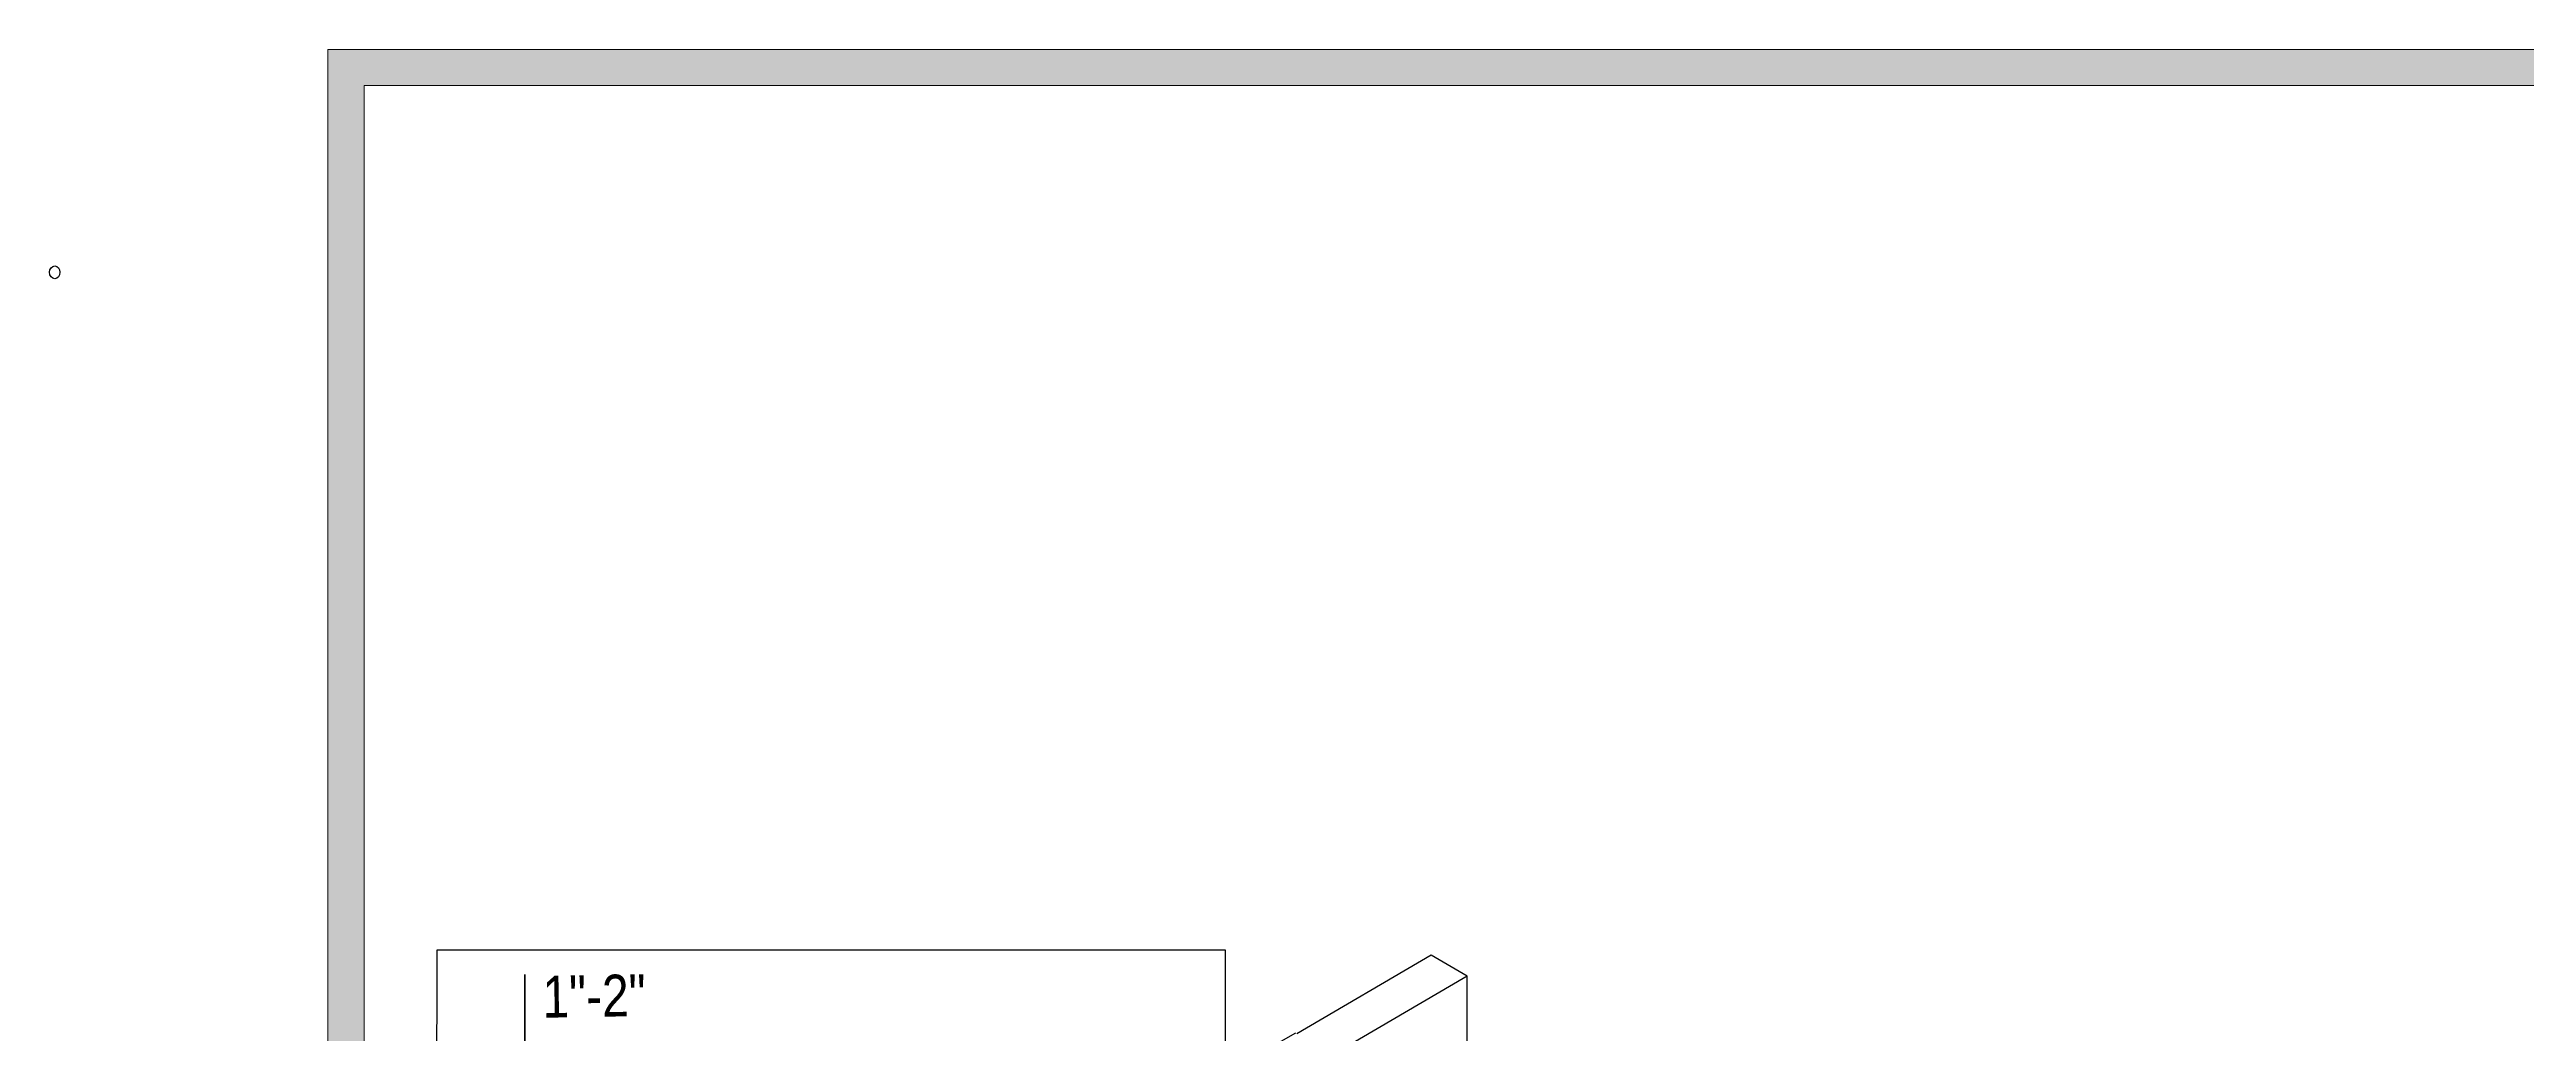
# Model space of a CAD drawing. Extents: x -1392 to 5791, y -3809 to 1722.
# Drawn here: x -1226 to -609, y -1481 to -1236 of the extents above; entities that cross this region are included whole.
import ezdxf

# ---------------------------------------------------------------- set-up
doc = ezdxf.new("R2010")
doc.units = 0
doc.header["$MEASUREMENT"] = 0
for name, color, linetype, lineweight in [('G-ANNO-TTLB', 7, 'Continuous', 0), ('TYVEK', 7, 'Continuous', 0), ('WALL SCRATCH', 7, 'Continuous', 0)]:
    doc.layers.add(name, color=color, linetype=linetype, lineweight=lineweight)

msp = doc.modelspace()

# ---------------------------------------------------------------- hatches: boundary and pattern name
at = {"layer": 'G-ANNO-TTLB', "true_color": 0xff00ff, "transparency": 33554687}
h = msp.add_hatch(color=6, dxfattribs=at)
edge = h.paths.add_edge_path()
edge.add_spline(control_points=[(1773.02, -3692.6), (1773.02, -3692.6), (-1156.5, -3692.6), (-1156.5, -3692.6), (-1156.5, -3692.6), (-1156.5, -1235.6), (-1156.5, -1235.6), (-1156.5, -1235.6), (1773.02, -1235.6), (1773.02, -1235.6), (1773.02, -1235.6), (1773.02, -3692.6), (1773.02, -3692.6)], knot_values=[0, 0, 0, 0, 1, 1, 1, 2, 2, 2, 3, 3, 3, 4, 4, 4, 4], degree=3, periodic=0)
edge = h.paths.add_edge_path()
edge.add_spline(control_points=[(-1147.5, -1244.6), (-1147.5, -1244.6), (-1147.5, -3683.6), (-1147.5, -3683.6), (-1147.5, -3683.6), (1764.02, -3683.6), (1764.02, -3683.6), (1764.02, -3683.6), (1764.02, -1244.6), (1764.02, -1244.6), (1764.02, -1244.6), (-1147.5, -1244.6), (-1147.5, -1244.6)], knot_values=[0, 0, 0, 0, 1, 1, 1, 2, 2, 2, 3, 3, 3, 4, 4, 4, 4], degree=3, periodic=0)
edge.add_line((-1147.5, -1244.6), (-1147.5, -1244.6))

# ---------------------------------------------------------------- linework, layer by layer
at = {"layer": 'G-ANNO-TTLB', "color": 6, "lineweight": 9, "true_color": 0xff00ff}
for p, q in [((-1156.5, -1235.6), (-1156.5, -3692.6)), ((-1147.5, -1244.6), (-1147.5, -3683.6)), ((-1147.5, -3683.6), (-1147.5, -1244.6))]:
    msp.add_line(p, q, dxfattribs=at)
at = {"layer": 'G-ANNO-TTLB'}
for points in [[(1773.02, -3692.6), (1773.02, -3692.6), (-1156.5, -3692.6), (-1156.5, -3692.6), (-1156.5, -3692.6), (-1156.5, -1235.6), (-1156.5, -1235.6), (-1156.5, -1235.6), (1773.02, -1235.6), (1773.02, -1235.6), (1773.02, -1235.6), (1773.02, -3692.6), (1773.02, -3692.6)], [(-1147.5, -1244.6), (-1147.5, -1244.6), (-1147.5, -3683.6), (-1147.5, -3683.6), (-1147.5, -3683.6), (1764.02, -3683.6), (1764.02, -3683.6), (1764.02, -3683.6), (1764.02, -1244.6), (1764.02, -1244.6), (1764.02, -1244.6), (-1147.5, -1244.6), (-1147.5, -1244.6)]]:
    msp.add_open_spline(points, degree=3, knots=[0, 0, 0, 0, 1, 1, 1, 2, 2, 2, 3, 3, 3, 4, 4, 4, 4], dxfattribs=at)
at = {"layer": 'TYVEK', "color": 240, "lineweight": 35, "true_color": 0xed2327}
msp.add_line((-1107.48, -1493.47), (-1107.48, -1465.92), dxfattribs=at)
at = {"layer": 'TYVEK', "color": 18, "lineweight": 25, "true_color": 0x000000}
msp.add_lwpolyline([(-933.15, -1607.61), (-933.15, -1459.86), (-1129.41, -1459.86), (-1129.69, -1607.61)], dxfattribs=at)
at = {"layer": 'WALL SCRATCH', "color": 33, "lineweight": 25, "true_color": 0xcc9966}
for p, q in [((-915.34, -1480.63), (-881.93, -1461.07)), ((-906.6, -1485.94), (-872.96, -1466.25)), ((-881.93, -1461.07), (-872.96, -1466.25)), ((-872.98, -1505.12), (-872.98, -1466.38))]:
    msp.add_line(p, q, dxfattribs=at)
at = {"layer": 'WALL SCRATCH', "color": 2, "lineweight": 25, "true_color": 0xffff00}
msp.add_line((-915.73, -1480.53), (-920.54, -1483.31), dxfattribs=at)
at = {"layer": 'WALL SCRATCH', "color": 8, "lineweight": 25, "true_color": 0x808080}
for points in [[(-1063, -1444.17)], [(-1062.97, -1444.17)]]:
    msp.add_lwpolyline(points, dxfattribs=at)
at = {"layer": 'WALL SCRATCH', "color": 252, "lineweight": 25, "true_color": 0x848484}
for points in [[(-1063, -1447.68)], [(-1063, -1447.68)], [(-1062.97, -1447.69)], [(-1062.97, -1447.69)]]:
    msp.add_lwpolyline(points, dxfattribs=at)
msp.add_ellipse((-1224.47, -1291.08), major_axis=(0, 1.59), ratio=0.812499, dxfattribs=at)

# ---------------------------------------------------------------- texts
at = {"layer": 'TYVEK', "insert": (-1103, -1476.72), "char_height": 0.2, "attachment_point": 7, "rotation": 0.99986}
msp.add_mtext('\\C240;\\c2565101;\\FArial Narrow|b0|i0|c1;\\H10.408424;\\W1.000002;1"-2"', dxfattribs=at)

doc.saveas('drawing.dxf')
